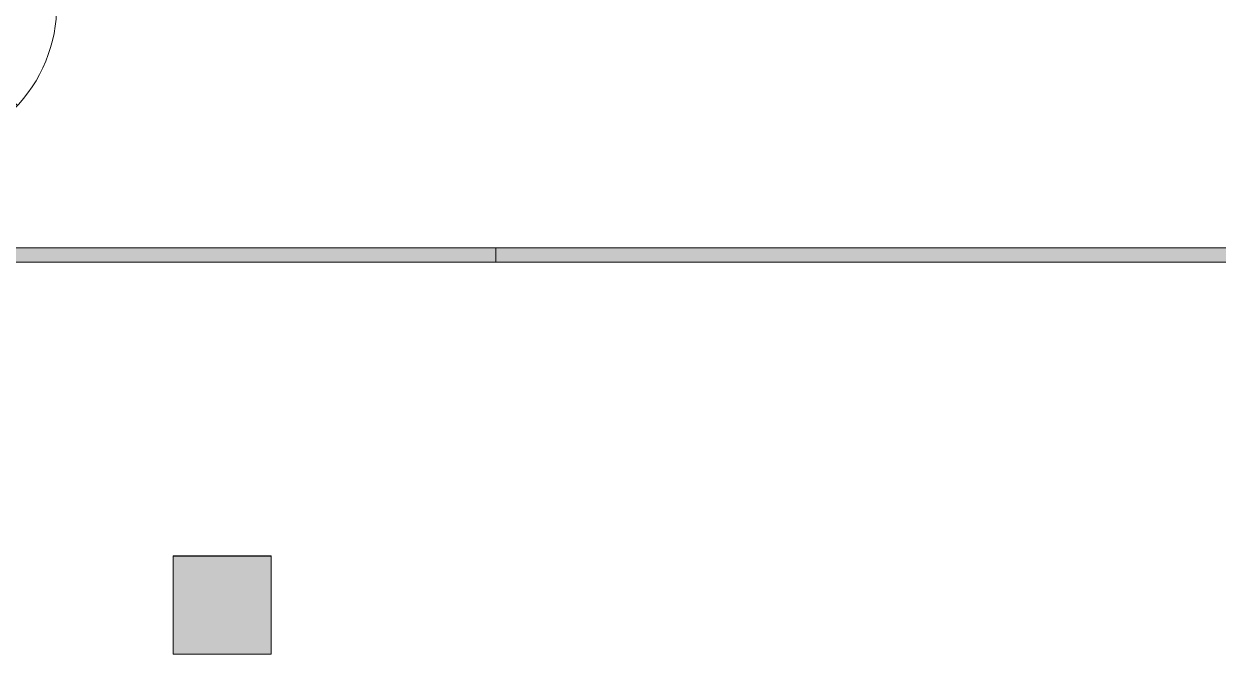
# Model space of a CAD drawing. Header units: inches. Extents: x 0 to 1865, y 0 to 1094.
# Drawn here: x 1032.5 to 1324.8, y 653.4 to 807.8 of the extents above; entities that cross this region are included whole.
import ezdxf

# ---------------------------------------------------------------- set-up
doc = ezdxf.new("R2010")
doc.units = ezdxf.units.IN
doc.header["$MEASUREMENT"] = 0
for name, color, linetype, lineweight in [('A-DOOR', 31, 'Continuous', 13), ('A-WALL-PATT', 111, 'Continuous', 13), ('B-CL', 7, 'Continuous', 9), ('I-WALL', 2, 'Continuous', 13), ('S-COLS', 52, 'Continuous', 13), ('Victor Bldg - 5th Floor_LINK_dwg', 8, 'Continuous', 9)]:
    doc.layers.add(name, color=color, linetype=linetype, lineweight=lineweight)

# ---------------------------------------------------------------- blocks, each defined once
blk = doc.blocks.new('Victor Bldg - 5th Floor_LINK_dwg-6972324-Level XX  DEMOLITION')
at = {"layer": 'B-CL'}
blk.add_line((1069, 677.43), (1069, 677.5), dxfattribs=at)
at = {"layer": 'B-CL', "flags": 128}
blk.add_lwpolyline([(1069, 677.5), (1093, 677.5), (1093, 677.43)], dxfattribs=at)
blk = doc.blocks.new('Concrete-Rectangular-Column - 24_ X 24_-6973359-Level XX  DEMOLITION')
at = {"layer": 'S-COLS', "lineweight": 9}
blk.add_hatch(color=7, dxfattribs=at).paths.add_polyline_path([(12, -12), (12, 12), (-12, 12), (-12, -12)], flags=0)
at = {"layer": 'S-COLS', "color": 8, "lineweight": 20}
for p, q in [((12, 12), (-12, 12)), ((-12, 12), (-12, -12)), ((12, -12), (12, 12)), ((-12, -12), (12, -12))]:
    blk.add_line(p, q, dxfattribs=at)
blk = doc.blocks.new('Door - Single - Solid Door-6981590-Level XX  DEMOLITION')
at = {"layer": 'A-DOOR'}
h = blk.add_hatch(color=10, dxfattribs=at)
h.paths.add_polyline_path([(-15.63, -3.09), (-14.13, -3.09), (-14.13, -1.59), (-13.63, -1.59), (-13.63, -0.09), (-14.13, -0.09), (-14.13, 2.91), (-15.63, 2.91), (-15.63, 2.16), (-15.26, 2.16), (-15.26, -2.34), (-15.63, -2.34)], flags=0)
h.paths.add_polyline_path([(23.62, -3.09), (23.62, -2.34), (23.24, -2.34), (23.24, 2.16), (23.62, 2.16), (23.62, 2.91), (22.12, 2.91), (22.12, -0.09), (21.62, -0.09), (21.62, -1.59), (22.12, -1.59), (22.12, -3.09), (23.24, -3.09)], flags=0)
at = {"layer": 'A-DOOR', "color": 8, "lineweight": 20}
for p, q in [((-15.63, 2.91), (-14.13, 2.91)), ((-15.63, 2.16), (-15.63, 2.91)), ((-14.13, 2.91), (-14.13, -0.09)), ((22.12, 2.91), (23.62, 2.91)), ((22.12, -0.09), (22.12, 2.91)), ((23.62, 2.91), (23.62, 2.16)), ((-15.63, -3.09), (-15.63, -2.34)), ((-14.13, -0.09), (-13.63, -0.09)), ((-14.13, -1.59), (-14.13, -3.09)), ((-13.63, -1.59), (-14.13, -1.59)), ((-13.03, -2.12), (-14.01, -3.09)), ((-13.63, -0.09), (-13.63, -1.59)), ((12.42, -27.57), (-13.03, -2.12)), ((21.62, -0.09), (22.12, -0.09)), ((21.62, -1.59), (21.62, -0.09)), ((22.12, -1.59), (21.62, -1.59)), ((22.12, -3.09), (22.12, -1.59)), ((23.62, -2.34), (23.62, -3.09)), ((-14.13, -3.09), (-15.63, -3.09)), ((-14.01, -3.09), (11.45, -28.54)), ((23.62, -3.09), (22.12, -3.09)), ((11.45, -28.54), (12.42, -27.57))]:
    blk.add_line(p, q, dxfattribs=at)
at = {"layer": 'A-DOOR', "lineweight": 9}
blk.add_arc((-14.01, -3.09), 36, 315, 0.5, dxfattribs=at)

msp = doc.modelspace()

# ---------------------------------------------------------------- hatches: boundary and pattern name
at = {"layer": 'A-WALL-PATT', "lineweight": 9}
msp.add_hatch(color=7, dxfattribs=at).paths.add_polyline_path([(1286.5, 749.5), (1462.13, 749.5), (1462.13, 753), (964.81, 753), (964.81, 749.5), (1260.07, 749.5)], flags=0)

# ---------------------------------------------------------------- linework, layer by layer
at = {"layer": 'I-WALL', "color": 8, "lineweight": 20}
for p, q in [((1462.13, 753), (838.75, 753)), ((1148, 749.5), (1148, 753)), ((835.25, 749.5), (1462.13, 749.5))]:
    msp.add_line(p, q, dxfattribs=at)

# ---------------------------------------------------------------- block references
at = {"layer": 'A-DOOR'}
msp.add_blockref('Door - Single - Solid Door-6981590-Level XX  DEMOLITION', (1018.51, 815.4), dxfattribs=at)
at = {"layer": 'S-COLS', "lineweight": 9}
msp.add_blockref('Concrete-Rectangular-Column - 24_ X 24_-6973359-Level XX  DEMOLITION', (1081, 665.43), dxfattribs=at)
at = {"layer": 'Victor Bldg - 5th Floor_LINK_dwg', "color": 7}
msp.add_blockref('Victor Bldg - 5th Floor_LINK_dwg-6972324-Level XX  DEMOLITION', (0, 0), dxfattribs=at)

doc.saveas('drawing.dxf')
